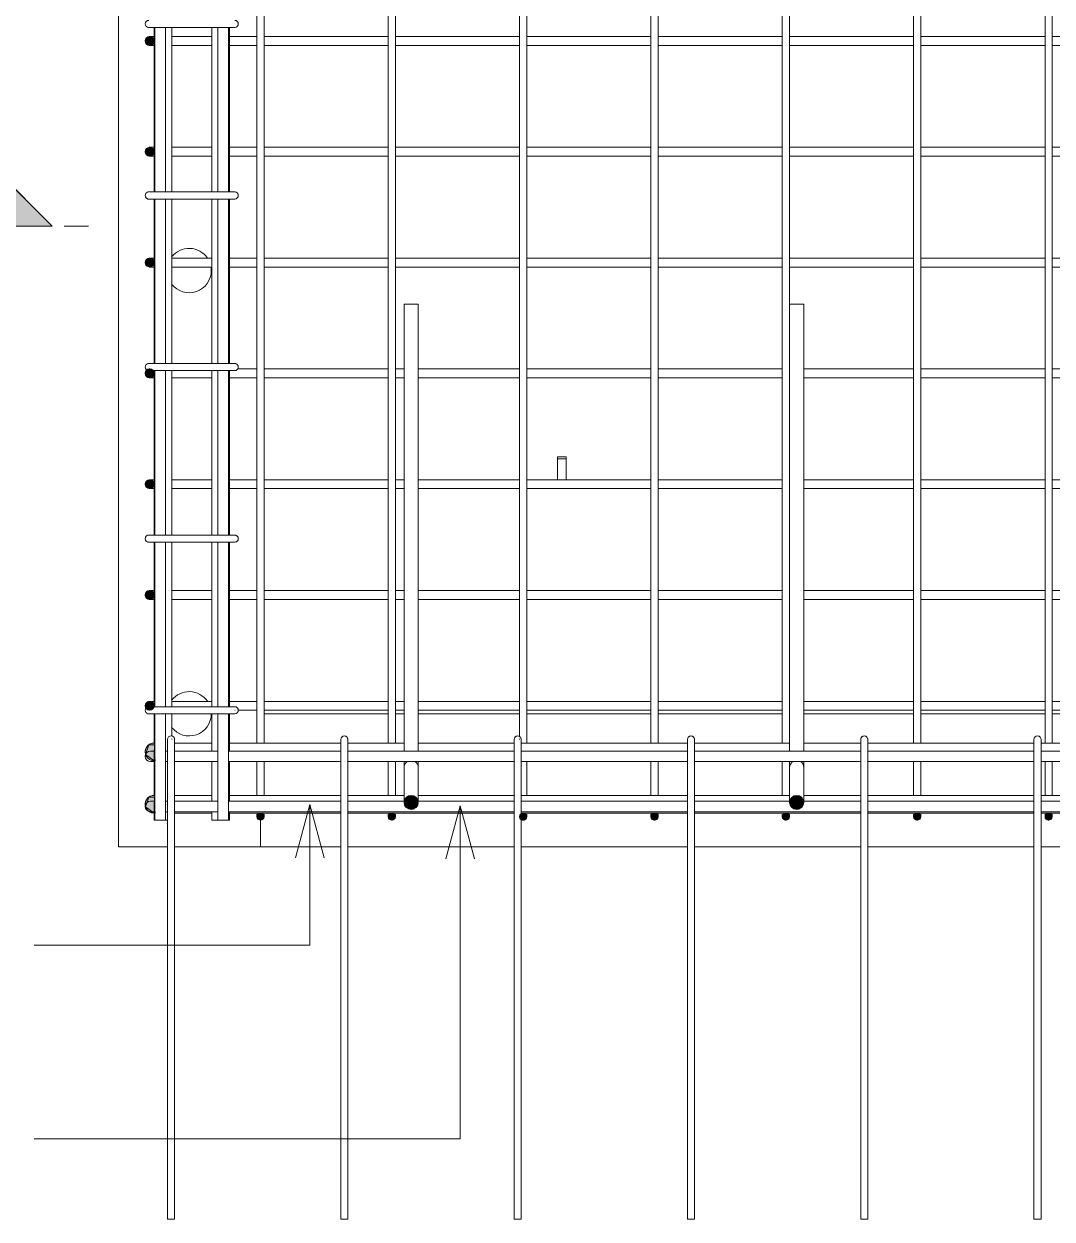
# Model space of a CAD drawing. Header units: millimetres. Extents: x 61914 to 85282, y 2378 to 28606.
# Drawn here: x 63076 to 64236, y 24630 to 25979 of the extents above; entities that cross this region are included whole.
import ezdxf

# ---------------------------------------------------------------- set-up
doc = ezdxf.new("R2010")
doc.units = ezdxf.units.MM
for name, color, linetype, lineweight in [('A-FLOR', 192, 'Continuous', 18), ('A-GENM', 13, 'Continuous', 18), ('G-ANNO-SYMB', 111, 'Continuous', 9), ('S-RBAR', 171, 'Continuous', 18), ('S-RBAR-IDEN', 171, 'Continuous', 9)]:
    doc.layers.add(name, color=color, linetype=linetype, lineweight=lineweight)

# ---------------------------------------------------------------- blocks, each defined once
blk = doc.blocks.new('RR spread anchor face based - RR-SA-2_5-150-V1-Elevation Top1')
at = {"layer": 'A-GENM'}
for p, q in [((66318, 25487.9), (66318, 25490.4)), ((66318, 25490.4), (66328, 25490.4)), ((66318, 25464.4), (66318, 25487.9)), ((66318, 25487.9), (66328, 25487.9)), ((66328, 25490.4), (66328, 25487.9)), ((66328, 25487.9), (66328, 25464.4))]:
    blk.add_line(p, q, dxfattribs=at)
blk = doc.blocks.new('Detail View - M_Section Head - Filled SHOP DWG-600895-Elevation Top1')
at = {"layer": 'G-ANNO-SYMB'}
h = blk.add_hatch(color=256, dxfattribs=at)
edge = h.paths.add_edge_path()
edge.add_line((62881.6, 25976.8), (62881.6, 25910.5))
edge.add_arc((62881.6, 25750.5), 160, 90, 135)
edge.add_line((62768.5, 25863.6), (62881.6, 25976.8))
h = blk.add_hatch(color=256, dxfattribs=at)
edge = h.paths.add_edge_path()
edge.add_line((62881.6, 25976.8), (62994.7, 25863.6))
edge.add_arc((62881.6, 25750.5), 160, 45, 90)
edge.add_line((62881.6, 25910.5), (62881.6, 25976.8))
h = blk.add_hatch(color=256, dxfattribs=at)
edge = h.paths.add_edge_path()
edge.add_line((62655.3, 25750.5), (62768.5, 25863.6))
edge.add_arc((62881.6, 25750.5), 160, 135, 180)
edge.add_line((62721.6, 25750.5), (62655.3, 25750.5))
h = blk.add_hatch(color=256, dxfattribs=at)
edge = h.paths.add_edge_path()
edge.add_line((63107.9, 25750.5), (63041.6, 25750.5))
edge.add_arc((62881.6, 25750.5), 160, 0, 45)
edge.add_line((62994.7, 25863.6), (63107.9, 25750.5))
for p, q in [((62881.6, 25976.8), (62655.3, 25750.5)), ((62881.6, 25976.8), (62768.5, 25863.6)), ((62881.6, 25976.8), (63107.9, 25750.5)), ((62881.6, 25910.5), (62881.6, 25976.8)), ((62881.6, 25976.8), (62881.6, 25910.5)), ((62994.7, 25863.6), (62881.6, 25976.8)), ((62768.5, 25863.6), (62655.3, 25750.5)), ((63107.9, 25750.5), (62994.7, 25863.6)), ((62721.6, 25750.5), (62655.3, 25750.5)), ((62655.3, 25750.5), (62721.6, 25750.5)), ((63041.6, 25750.5), (63107.9, 25750.5)), ((63041.6, 25750.5), (63107.9, 25750.5))]:
    blk.add_line(p, q, dxfattribs=at)
for start, end in [(0, 180), (90, 135), (45, 90), (135, 180), (0, 45), (180, 0)]:
    blk.add_arc((62881.6, 25750.5), 160, start, end, dxfattribs=at)

msp = doc.modelspace()

# ---------------------------------------------------------------- hatches: boundary and pattern name
at = {"layer": 'S-RBAR'}
h = msp.add_hatch(color=256, dxfattribs=at)
edge = h.paths.add_edge_path()
edge.add_arc((63218.04259, 25959.39395), 5, 0, 360)
for points in [[(63218.04259, 25954.39395), (63223.04259, 25959.39395), (63218.04259, 25964.39395), (63213.04259, 25959.39395)], [(63218.04259, 25829.39395), (63223.04259, 25834.39395), (63218.04259, 25839.39395), (63213.04259, 25834.39395)], [(63218.04259, 25704.39395), (63223.04259, 25709.39395), (63218.04259, 25714.39395), (63213.04259, 25709.39395), (63216.79275, 25705.64379)], [(63218.04259, 25579.39395), (63223.04259, 25584.39395), (63218.04259, 25589.39395), (63213.04259, 25584.39395)], [(63218.04259, 25454.39395), (63223.04259, 25459.39395), (63218.04259, 25464.39395), (63213.04259, 25459.39395)], [(63218.04259, 25329.39395), (63223.04259, 25334.39395), (63218.04259, 25339.39395), (63213.04259, 25334.39395)], [(63218.04259, 25204.39395), (63223.04259, 25209.39395), (63218.04259, 25214.39395), (63213.04259, 25209.39395)], [(63223.04259, 25147.39395), (63223.97152, 25148.06886), (63223.97152, 25165.48412), (63217.16473, 25165.48412), (63213.53202, 25154.30378)], [(63223.04259, 25088.39395), (63223.97152, 25089.06886), (63223.97152, 25106.48412), (63217.16473, 25106.48412), (63213.53202, 25095.30378)], [(63515.51472, 25092.78549), (63521.04259, 25100.39395), (63515.51472, 25108.0024), (63506.57045, 25105.09623), (63506.57045, 25095.69167)], [(63950.51472, 25092.78549), (63956.04259, 25100.39395), (63950.51472, 25108.0024), (63941.57045, 25105.09623), (63941.57045, 25095.69167)], [(63343.04259, 25080.39395), (63347.04259, 25084.39395), (63343.04259, 25088.39395), (63339.04259, 25084.39395)], [(63491.2244, 25080.39395), (63495.2244, 25084.39395), (63491.2244, 25088.39395), (63487.2244, 25084.39395)], [(63639.40622, 25080.39395), (63643.40622, 25084.39395), (63639.40622, 25088.39395), (63635.60958, 25084.19059)], [(63787.58804, 25080.39395), (63791.58804, 25084.39395), (63787.58804, 25088.39395), (63783.58804, 25084.39395)], [(63935.76986, 25080.39395), (63939.76986, 25084.39395), (63935.76986, 25088.39395), (63931.76986, 25084.39395)], [(64083.95168, 25080.39395), (64087.95168, 25084.39395), (64083.95168, 25088.39395), (64079.95168, 25084.39395)], [(64232.13349, 25080.39395), (64236.13349, 25084.39395), (64232.13349, 25088.39395), (64228.13349, 25084.39395)]]:
    msp.add_hatch(color=256, dxfattribs=at).paths.add_polyline_path(points)
h = msp.add_hatch(color=256, dxfattribs=at)
edge = h.paths.add_edge_path()
edge.add_arc((63218.04259, 25834.39395), 5, 0, 360)
h = msp.add_hatch(color=256, dxfattribs=at)
edge = h.paths.add_edge_path()
edge.add_arc((63218.04259, 25709.39395), 5, 0, 360)
h = msp.add_hatch(color=256, dxfattribs=at)
edge = h.paths.add_edge_path()
edge.add_arc((63218.04259, 25584.39395), 5, 0, 360)
h = msp.add_hatch(color=256, dxfattribs=at)
edge = h.paths.add_edge_path()
edge.add_arc((63218.04259, 25459.39395), 5, 0, 360)
h = msp.add_hatch(color=256, dxfattribs=at)
edge = h.paths.add_edge_path()
edge.add_arc((63218.04259, 25334.39395), 5, 0, 360)
h = msp.add_hatch(color=256, dxfattribs=at)
edge = h.paths.add_edge_path()
edge.add_arc((63218.04259, 25209.39395), 5, 0, 360)
h = msp.add_hatch(color=256, dxfattribs=at)
edge = h.paths.add_edge_path()
edge.add_arc((63223.04259, 25157.39395), 10, 84.3105822, 270)
edge.add_line((63223.04259, 25147.39395), (63223.04259, 25157.39395))
edge.add_line((63223.04259, 25157.39395), (63224.03395, 25167.34469))
h = msp.add_hatch(color=256, dxfattribs=at)
edge = h.paths.add_edge_path()
edge.add_arc((63223.04259, 25157.39395), 10, 270, 277.03250715)
edge.add_line((63224.26691, 25147.46918), (63223.04259, 25157.39395))
edge.add_line((63223.04259, 25157.39395), (63223.04259, 25147.39395))
h = msp.add_hatch(color=256, dxfattribs=at)
edge = h.paths.add_edge_path()
edge.add_arc((63223.04259, 25098.39395), 10, 84.3105822, 270)
edge.add_line((63223.04259, 25088.39395), (63223.04259, 25098.39395))
edge.add_line((63223.04259, 25098.39395), (63224.03395, 25108.34469))
h = msp.add_hatch(color=256, dxfattribs=at)
edge = h.paths.add_edge_path()
edge.add_arc((63513.04259, 25100.39395), 8, 0, 360)
h = msp.add_hatch(color=256, dxfattribs=at)
edge = h.paths.add_edge_path()
edge.add_arc((63948.04259, 25100.39395), 8, 0, 360)
h = msp.add_hatch(color=256, dxfattribs=at)
edge = h.paths.add_edge_path()
edge.add_arc((63223.04259, 25098.39395), 10, 270, 277.03250715)
edge.add_line((63224.26691, 25088.46918), (63223.04259, 25098.39395))
edge.add_line((63223.04259, 25098.39395), (63223.04259, 25088.39395))
h = msp.add_hatch(color=256, dxfattribs=at)
edge = h.paths.add_edge_path()
edge.add_arc((63343.04259, 25084.39395), 4, 0, 360)
h = msp.add_hatch(color=256, dxfattribs=at)
edge = h.paths.add_edge_path()
edge.add_arc((63491.2244, 25084.39395), 4, 0, 360)
h = msp.add_hatch(color=256, dxfattribs=at)
edge = h.paths.add_edge_path()
edge.add_arc((63639.40622, 25084.39395), 4, 0, 360)
h = msp.add_hatch(color=256, dxfattribs=at)
edge = h.paths.add_edge_path()
edge.add_arc((63787.58804, 25084.39395), 4, 0, 360)
h = msp.add_hatch(color=256, dxfattribs=at)
edge = h.paths.add_edge_path()
edge.add_arc((63935.76986, 25084.39395), 4, 0, 360)
h = msp.add_hatch(color=256, dxfattribs=at)
edge = h.paths.add_edge_path()
edge.add_arc((64083.95168, 25084.39395), 4, 0, 360)
h = msp.add_hatch(color=256, dxfattribs=at)
edge = h.paths.add_edge_path()
edge.add_arc((64232.13349, 25084.39395), 4, 0, 360)

# ---------------------------------------------------------------- linework, layer by layer
at = {"layer": 'A-FLOR'}
for p, q in [((63183.04259, 27100.39395), (63183.04259, 25050.39395)), ((63487.2244, 25200.39395), (63347.04259, 25200.39395)), ((63505.04259, 25200.39395), (63495.2244, 25200.39395)), ((63635.40622, 25200.39395), (63521.04259, 25200.39395)), ((63783.58804, 25200.39395), (63643.40622, 25200.39395)), ((63931.76986, 25200.39395), (63791.58804, 25200.39395)), ((64079.95168, 25200.39395), (63956.04259, 25200.39395)), ((64228.13349, 25200.39395), (64087.95168, 25200.39395)), ((64376.31531, 25200.39395), (64236.13349, 25200.39395)), ((63343.04259, 25083.86734), (63343.04259, 25084.39395)), ((63343.04259, 25050.39395), (63343.04259, 25080.39395)), ((63183.04259, 25050.39395), (63238.23127, 25050.39395)), ((63246.23127, 25050.39395), (63433.72738, 25050.39395)), ((63441.72738, 25050.39395), (63629.22349, 25050.39395)), ((63637.22349, 25050.39395), (63824.71961, 25050.39395)), ((63832.71961, 25050.39395), (64020.21572, 25050.39395)), ((64028.21572, 25050.39395), (64215.71183, 25050.39395)), ((64223.71183, 25050.39395), (64411.20795, 25050.39395))]:
    msp.add_line(p, q, dxfattribs=at)
for centre, start, end in [((63262.60222, 25700.39395), 34.34558432, 142.10539156), ((63262.60222, 25700.39395), 217.89460844, 0), ((63262.60222, 25700.39395), 0, 9.27288786), ((63262.60222, 25200.39395), 34.34558441, 142.10539156), ((63262.60222, 25200.39395), 217.89460844, 0)]:
    msp.add_arc(centre, 25, start, end, dxfattribs=at)
at = {"layer": 'G-ANNO-SYMB'}
msp.add_line((63149.08189, 25750.49795), (63121.60268, 25750.49795), dxfattribs=at)
at = {"layer": 'S-RBAR'}
for p, q in [((63339.04259, 26943.23752), (63339.04259, 25207.55037)), ((63347.04259, 26943.23752), (63347.04259, 25207.55037)), ((63487.2244, 26943.23752), (63487.2244, 25207.55037)), ((63495.2244, 26943.23752), (63495.2244, 25207.55037)), ((63635.40622, 26943.23752), (63635.40622, 25207.55037)), ((63643.40622, 26943.23752), (63643.40622, 25207.55037)), ((63783.58804, 26943.23752), (63783.58804, 25207.55037)), ((63791.58804, 26943.23752), (63791.58804, 25207.55037)), ((63931.76986, 26943.23752), (63931.76986, 25207.55037)), ((63939.76986, 26943.23752), (63939.76986, 25207.55037)), ((64079.95168, 26943.23752), (64079.95168, 25207.55037)), ((64087.95168, 26943.23752), (64087.95168, 25207.55037)), ((64228.13349, 26943.23752), (64228.13349, 25207.55037)), ((64236.13349, 26943.23752), (64236.13349, 25207.55037)), ((63217.04259, 25974.61617), (63215.55373, 25974.61617)), ((63217.04259, 25974.61617), (63237.04259, 25974.61617)), ((63223.04259, 25974.61617), (63223.04259, 25789.06061)), ((63223.97152, 25974.61617), (63223.97152, 25789.06061)), ((63235.97152, 25974.61617), (63235.97152, 25789.06061)), ((63294.04259, 25974.61617), (63237.04259, 25974.61617)), ((63243.04259, 25974.61617), (63243.04259, 25789.06061)), ((63288.04259, 25974.61617), (63288.04259, 25789.06061)), ((63294.04259, 25974.61617), (63314.04259, 25974.61617)), ((63294.04259, 25974.61617), (63314.04259, 25974.61617)), ((63295.11365, 25974.61617), (63295.11365, 25789.06061)), ((63307.11365, 25974.61617), (63307.11365, 25789.06061)), ((63308.04259, 25974.61617), (63308.04259, 25789.06061)), ((63218.04259, 25964.39395), (63213.04259, 25959.39395)), ((63213.04259, 25959.39395), (63218.04259, 25954.39395)), ((63218.04259, 25964.39395), (63222.66731, 25964.39395)), ((63223.04259, 25959.39395), (63218.04259, 25964.39395)), ((63218.04259, 25954.39395), (63223.04259, 25959.39395)), ((63218.04259, 25954.39395), (63222.66731, 25954.39395)), ((63243.04259, 25964.39395), (63288.04259, 25964.39395)), ((63243.04259, 25954.39395), (63288.04259, 25954.39395)), ((63308.04259, 25964.39395), (63339.04259, 25964.39395)), ((63308.04259, 25954.39395), (63339.04259, 25954.39395)), ((63347.04259, 25964.39395), (63487.2244, 25964.39395)), ((63347.04259, 25954.39395), (63487.2244, 25954.39395)), ((63495.2244, 25964.39395), (63635.40622, 25964.39395)), ((63495.2244, 25954.39395), (63635.40622, 25954.39395)), ((63643.40622, 25964.39395), (63783.58804, 25964.39395)), ((63643.40622, 25954.39395), (63783.58804, 25954.39395)), ((63791.58804, 25964.39395), (63931.76986, 25964.39395)), ((63791.58804, 25954.39395), (63931.76986, 25954.39395)), ((63939.76986, 25964.39395), (64079.95168, 25964.39395)), ((63939.76986, 25954.39395), (64079.95168, 25954.39395)), ((64087.95168, 25964.39395), (64228.13349, 25964.39395)), ((64087.95168, 25954.39395), (64228.13349, 25954.39395)), ((64236.13349, 25964.39395), (64376.31531, 25964.39395)), ((64236.13349, 25954.39395), (64376.31531, 25954.39395)), ((63218.04259, 25839.39395), (63213.04259, 25834.39395)), ((63213.04259, 25834.39395), (63218.04259, 25829.39395)), ((63218.04259, 25839.39395), (63222.66731, 25839.39395)), ((63223.04259, 25834.39395), (63218.04259, 25839.39395)), ((63218.04259, 25829.39395), (63223.04259, 25834.39395)), ((63243.04259, 25839.39395), (63288.04259, 25839.39395)), ((63308.04259, 25839.39395), (63339.04259, 25839.39395)), ((63347.04259, 25839.39395), (63487.2244, 25839.39395)), ((63495.2244, 25839.39395), (63635.40622, 25839.39395)), ((63643.40622, 25839.39395), (63783.58804, 25839.39395)), ((63791.58804, 25839.39395), (63931.76986, 25839.39395)), ((63939.76986, 25839.39395), (64079.95168, 25839.39395)), ((64087.95168, 25839.39395), (64228.13349, 25839.39395)), ((64236.13349, 25839.39395), (64376.31531, 25839.39395)), ((63218.04259, 25829.39395), (63222.66731, 25829.39395)), ((63243.04259, 25829.39395), (63288.04259, 25829.39395)), ((63308.04259, 25829.39395), (63339.04259, 25829.39395)), ((63347.04259, 25829.39395), (63487.2244, 25829.39395)), ((63495.2244, 25829.39395), (63635.40622, 25829.39395)), ((63643.40622, 25829.39395), (63783.58804, 25829.39395)), ((63791.58804, 25829.39395), (63931.76986, 25829.39395)), ((63939.76986, 25829.39395), (64079.95168, 25829.39395)), ((64087.95168, 25829.39395), (64228.13349, 25829.39395)), ((64236.13349, 25829.39395), (64376.31531, 25829.39395)), ((63217.04259, 25789.06061), (63215.55373, 25789.06061)), ((63217.04259, 25781.06061), (63215.55373, 25781.06061)), ((63217.04259, 25789.06061), (63237.04259, 25789.06061)), ((63217.04259, 25781.06061), (63237.04259, 25781.06061)), ((63223.04259, 25781.06061), (63223.04259, 25595.50506)), ((63223.97152, 25781.06061), (63223.97152, 25595.50506)), ((63235.97152, 25781.06061), (63235.97152, 25595.50506)), ((63294.04259, 25789.06061), (63237.04259, 25789.06061)), ((63294.04259, 25781.06061), (63237.04259, 25781.06061)), ((63243.04259, 25781.06061), (63243.04259, 25595.50506)), ((63288.04259, 25781.06061), (63288.04259, 25595.50506)), ((63294.04259, 25789.06061), (63308.18472, 25789.06061)), ((63294.04259, 25781.06061), (63314.04259, 25781.06061)), ((63294.04259, 25781.06061), (63314.04259, 25781.06061)), ((63295.11365, 25781.06061), (63295.11365, 25595.50506)), ((63307.11365, 25781.06061), (63307.11365, 25595.50506)), ((63308.04259, 25781.06061), (63308.04259, 25595.50506)), ((63308.18472, 25789.06061), (63314.04259, 25789.06061)), ((63308.18472, 25789.06061), (63314.04259, 25789.06061)), ((63218.04259, 25714.39395), (63213.04259, 25709.39395)), ((63218.04259, 25714.39395), (63222.66731, 25714.39395)), ((63223.04259, 25709.39395), (63218.04259, 25714.39395)), ((63243.04259, 25714.39395), (63288.04259, 25714.39395)), ((63308.04259, 25714.39395), (63339.04259, 25714.39395)), ((63347.04259, 25714.39395), (63487.2244, 25714.39395)), ((63495.2244, 25714.39395), (63635.40622, 25714.39395)), ((63643.40622, 25714.39395), (63783.58804, 25714.39395)), ((63791.58804, 25714.39395), (63931.76986, 25714.39395)), ((63939.76986, 25714.39395), (64079.95168, 25714.39395)), ((64087.95168, 25714.39395), (64228.13349, 25714.39395)), ((64236.13349, 25714.39395), (64376.31531, 25714.39395)), ((63213.04259, 25709.39395), (63216.79275, 25705.64379)), ((63216.79275, 25705.64379), (63218.04259, 25704.39395)), ((63218.04259, 25704.39395), (63223.04259, 25709.39395)), ((63218.04259, 25704.39395), (63222.66731, 25704.39395)), ((63243.04259, 25704.39395), (63288.04259, 25704.39395)), ((63308.04259, 25704.39395), (63339.04259, 25704.39395)), ((63347.04259, 25704.39395), (63487.2244, 25704.39395)), ((63495.2244, 25704.39395), (63635.40622, 25704.39395)), ((63643.40622, 25704.39395), (63783.58804, 25704.39395)), ((63791.58804, 25704.39395), (63931.76986, 25704.39395)), ((63939.76986, 25704.39395), (64079.95168, 25704.39395)), ((64087.95168, 25704.39395), (64228.13349, 25704.39395)), ((64236.13349, 25704.39395), (64376.31531, 25704.39395)), ((63521.04259, 25662.29797), (63505.04259, 25662.29797)), ((63505.04259, 25179.92772), (63505.04259, 25662.29797)), ((63521.04259, 25179.92772), (63521.04259, 25662.29797)), ((63956.04259, 25662.29797), (63940.04259, 25662.29797)), ((63940.04259, 25179.92772), (63940.04259, 25662.29797)), ((63956.04259, 25179.92772), (63956.04259, 25662.29797)), ((63218.04259, 25589.39395), (63213.04259, 25584.39395)), ((63217.04259, 25595.50506), (63215.55373, 25595.50506)), ((63217.04259, 25595.50506), (63237.04259, 25595.50506)), ((63223.04259, 25584.39395), (63218.04259, 25589.39395)), ((63294.04259, 25595.50506), (63237.04259, 25595.50506)), ((63294.04259, 25595.50506), (63308.18472, 25595.50506)), ((63308.18472, 25595.50506), (63314.04259, 25595.50506)), ((63308.18472, 25595.50506), (63314.04259, 25595.50506)), ((63317.08077, 25589.39395), (63339.04259, 25589.39395)), ((63347.04259, 25589.39395), (63487.2244, 25589.39395)), ((63495.2244, 25589.39395), (63505.04259, 25589.39395)), ((63521.04259, 25589.39395), (63635.40622, 25589.39395)), ((63643.40622, 25589.39395), (63783.58804, 25589.39395)), ((63791.58804, 25589.39395), (63931.76986, 25589.39395)), ((63956.04259, 25589.39395), (64079.95168, 25589.39395)), ((64087.95168, 25589.39395), (64228.13349, 25589.39395)), ((64236.13349, 25589.39395), (64376.31531, 25589.39395)), ((63213.04259, 25584.39395), (63218.04259, 25579.39395)), ((63217.04259, 25587.50506), (63215.55373, 25587.50506)), ((63217.04259, 25587.50506), (63237.04259, 25587.50506)), ((63218.04259, 25579.39395), (63223.04259, 25584.39395)), ((63218.04259, 25579.39395), (63222.66731, 25579.39395)), ((63223.04259, 25587.50506), (63223.04259, 25401.9495)), ((63223.97152, 25587.50506), (63223.97152, 25401.9495)), ((63235.97152, 25587.50506), (63235.97152, 25401.9495)), ((63294.04259, 25587.50506), (63237.04259, 25587.50506)), ((63243.04259, 25587.50506), (63243.04259, 25401.9495)), ((63243.04259, 25579.39395), (63288.04259, 25579.39395)), ((63288.04259, 25587.50506), (63288.04259, 25401.9495)), ((63294.04259, 25587.50506), (63314.04259, 25587.50506)), ((63294.04259, 25587.50506), (63314.04259, 25587.50506)), ((63295.11365, 25587.50506), (63295.11365, 25401.9495)), ((63307.11365, 25587.50506), (63307.11365, 25401.9495)), ((63308.04259, 25587.50506), (63308.04259, 25401.9495)), ((63308.04259, 25579.39395), (63339.04259, 25579.39395)), ((63347.04259, 25579.39395), (63487.2244, 25579.39395)), ((63495.2244, 25579.39395), (63505.04259, 25579.39395)), ((63521.04259, 25579.39395), (63635.40622, 25579.39395)), ((63643.40622, 25579.39395), (63783.58804, 25579.39395)), ((63791.58804, 25579.39395), (63931.76986, 25579.39395)), ((63956.04259, 25579.39395), (64079.95168, 25579.39395)), ((64087.95168, 25579.39395), (64228.13349, 25579.39395)), ((64236.13349, 25579.39395), (64376.31531, 25579.39395)), ((63218.04259, 25464.39395), (63213.04259, 25459.39395)), ((63213.04259, 25459.39395), (63218.04259, 25454.39395)), ((63218.04259, 25464.39395), (63222.66731, 25464.39395)), ((63223.04259, 25459.39395), (63218.04259, 25464.39395)), ((63218.04259, 25454.39395), (63223.04259, 25459.39395)), ((63243.04259, 25464.39395), (63288.04259, 25464.39395)), ((63308.04259, 25464.39395), (63339.04259, 25464.39395)), ((63347.04259, 25464.39395), (63487.2244, 25464.39395)), ((63495.2244, 25464.39395), (63505.04259, 25464.39395)), ((63521.04259, 25464.39395), (63635.40622, 25464.39395)), ((63643.40622, 25464.39395), (63783.58804, 25464.39395)), ((63791.58804, 25464.39395), (63931.76986, 25464.39395)), ((63956.04259, 25464.39395), (64079.95168, 25464.39395)), ((64087.95168, 25464.39395), (64228.13349, 25464.39395)), ((64236.13349, 25464.39395), (64376.31531, 25464.39395)), ((63218.04259, 25454.39395), (63222.66731, 25454.39395)), ((63243.04259, 25454.39395), (63288.04259, 25454.39395)), ((63308.04259, 25454.39395), (63339.04259, 25454.39395)), ((63347.04259, 25454.39395), (63487.2244, 25454.39395)), ((63495.2244, 25454.39395), (63505.04259, 25454.39395)), ((63521.04259, 25454.39395), (63635.40622, 25454.39395)), ((63643.40622, 25454.39395), (63783.58804, 25454.39395)), ((63791.58804, 25454.39395), (63931.76986, 25454.39395)), ((63956.04259, 25454.39395), (64079.95168, 25454.39395)), ((64087.95168, 25454.39395), (64228.13349, 25454.39395)), ((64236.13349, 25454.39395), (64376.31531, 25454.39395)), ((63217.04259, 25401.9495), (63215.55373, 25401.9495)), ((63217.04259, 25401.9495), (63237.04259, 25401.9495)), ((63294.04259, 25401.9495), (63237.04259, 25401.9495)), ((63294.04259, 25401.9495), (63308.18472, 25401.9495)), ((63308.18472, 25401.9495), (63314.04259, 25401.9495)), ((63308.18472, 25401.9495), (63314.04259, 25401.9495)), ((63217.04259, 25393.9495), (63215.55373, 25393.9495)), ((63217.04259, 25393.9495), (63237.04259, 25393.9495)), ((63223.04259, 25393.9495), (63223.04259, 25292.15019)), ((63223.97152, 25393.9495), (63223.97152, 25208.39395)), ((63235.97152, 25393.9495), (63235.97152, 25208.39395)), ((63294.04259, 25393.9495), (63237.04259, 25393.9495)), ((63243.04259, 25393.9495), (63243.04259, 25292.15019)), ((63288.04259, 25393.9495), (63288.04259, 25292.15019)), ((63294.04259, 25393.9495), (63314.04259, 25393.9495)), ((63294.04259, 25393.9495), (63314.04259, 25393.9495)), ((63295.11365, 25393.9495), (63295.11365, 25208.39395)), ((63307.11365, 25393.9495), (63307.11365, 25208.39395)), ((63308.04259, 25393.9495), (63308.04259, 25292.15019)), ((63218.04259, 25339.39395), (63213.04259, 25334.39395)), ((63213.04259, 25334.39395), (63218.04259, 25329.39395)), ((63218.04259, 25339.39395), (63222.66731, 25339.39395)), ((63223.04259, 25334.39395), (63218.04259, 25339.39395)), ((63218.04259, 25329.39395), (63223.04259, 25334.39395)), ((63243.04259, 25339.39395), (63288.04259, 25339.39395)), ((63308.04259, 25339.39395), (63339.04259, 25339.39395)), ((63347.04259, 25339.39395), (63487.2244, 25339.39395)), ((63495.2244, 25339.39395), (63505.04259, 25339.39395)), ((63521.04259, 25339.39395), (63635.40622, 25339.39395)), ((63643.40622, 25339.39395), (63783.58804, 25339.39395)), ((63791.58804, 25339.39395), (63931.76986, 25339.39395)), ((63956.04259, 25339.39395), (64079.95168, 25339.39395)), ((64087.95168, 25339.39395), (64228.13349, 25339.39395)), ((64236.13349, 25339.39395), (64376.31531, 25339.39395)), ((63218.04259, 25329.39395), (63222.66731, 25329.39395)), ((63243.04259, 25329.39395), (63288.04259, 25329.39395)), ((63308.04259, 25329.39395), (63339.04259, 25329.39395)), ((63347.04259, 25329.39395), (63487.2244, 25329.39395)), ((63495.2244, 25329.39395), (63505.04259, 25329.39395)), ((63521.04259, 25329.39395), (63635.40622, 25329.39395)), ((63643.40622, 25329.39395), (63783.58804, 25329.39395)), ((63791.58804, 25329.39395), (63931.76986, 25329.39395)), ((63956.04259, 25329.39395), (64079.95168, 25329.39395)), ((64087.95168, 25329.39395), (64228.13349, 25329.39395)), ((64236.13349, 25329.39395), (64376.31531, 25329.39395)), ((63223.04259, 25292.15019), (63223.04259, 25284.04144)), ((63223.04259, 25284.04144), (63223.04259, 25208.39395)), ((63243.04259, 25292.15019), (63243.04259, 25284.04144)), ((63243.04259, 25284.04144), (63243.04259, 25208.39395)), ((63288.04259, 25292.15019), (63288.04259, 25284.04144)), ((63288.04259, 25284.04144), (63288.04259, 25208.39395)), ((63308.04259, 25292.15019), (63308.04259, 25284.04144)), ((63308.04259, 25284.04144), (63308.04259, 25208.39395)), ((63218.04259, 25214.39395), (63213.04259, 25209.39395)), ((63218.04259, 25214.39395), (63222.66731, 25214.39395)), ((63223.04259, 25209.39395), (63218.04259, 25214.39395)), ((63243.04259, 25214.39395), (63288.04259, 25214.39395)), ((63308.04259, 25214.39395), (63339.04259, 25214.39395)), ((63347.04259, 25214.39395), (63487.2244, 25214.39395)), ((63495.2244, 25214.39395), (63505.04259, 25214.39395)), ((63521.04259, 25214.39395), (63635.40622, 25214.39395)), ((63643.40622, 25214.39395), (63783.58804, 25214.39395)), ((63791.58804, 25214.39395), (63931.76986, 25214.39395)), ((63956.04259, 25214.39395), (64079.95168, 25214.39395)), ((64087.95168, 25214.39395), (64228.13349, 25214.39395)), ((64236.13349, 25214.39395), (64376.31531, 25214.39395)), ((63213.04259, 25209.39395), (63218.04259, 25204.39395)), ((63217.04259, 25208.39395), (63215.55373, 25208.39395)), ((63217.04259, 25200.39395), (63215.55373, 25200.39395)), ((63217.04259, 25208.39395), (63237.04259, 25208.39395)), ((63217.04259, 25200.39395), (63237.04259, 25200.39395)), ((63218.04259, 25204.39395), (63223.04259, 25209.39395)), ((63223.04259, 25200.39395), (63223.04259, 25184.91088)), ((63223.97152, 25200.39395), (63223.97152, 25080.39395)), ((63235.97152, 25200.39395), (63235.97152, 25080.39395)), ((63294.04259, 25208.39395), (63237.04259, 25208.39395)), ((63294.04259, 25200.39395), (63237.04259, 25200.39395)), ((63243.04259, 25200.39395), (63243.04259, 25184.91088)), ((63288.04259, 25200.39395), (63288.04259, 25184.91088)), ((63294.04259, 25208.39395), (63308.18472, 25208.39395)), ((63294.04259, 25200.39395), (63314.04259, 25200.39395)), ((63294.04259, 25200.39395), (63314.04259, 25200.39395)), ((63295.11365, 25200.39395), (63295.11365, 25080.39395)), ((63307.11365, 25200.39395), (63307.11365, 25080.39395)), ((63308.04259, 25200.39395), (63308.04259, 25184.91088)), ((63308.18472, 25208.39395), (63314.04259, 25208.39395)), ((63308.18472, 25208.39395), (63314.04259, 25208.39395)), ((63314.04259, 25204.39395), (63314.5692, 25204.39395)), ((63318.04259, 25204.39395), (63339.04259, 25204.39395)), ((63339.04259, 25199.09801), (63339.04259, 25207.55037)), ((63339.04259, 25199.09801), (63339.04259, 25185.68988)), ((63347.04259, 25199.09801), (63347.04259, 25207.55037)), ((63347.04259, 25204.39395), (63487.2244, 25204.39395)), ((63347.04259, 25199.09801), (63347.04259, 25185.68988)), ((63487.2244, 25199.09801), (63487.2244, 25207.55037)), ((63487.2244, 25199.09801), (63487.2244, 25185.68988)), ((63495.2244, 25199.09801), (63495.2244, 25207.55037)), ((63495.2244, 25204.39395), (63505.04259, 25204.39395)), ((63495.2244, 25199.09801), (63495.2244, 25185.68988)), ((63521.04259, 25204.39395), (63635.40622, 25204.39395)), ((63635.40622, 25199.09801), (63635.40622, 25207.55037)), ((63635.40622, 25199.09801), (63635.40622, 25185.68988)), ((63643.40622, 25199.09801), (63643.40622, 25207.55037)), ((63643.40622, 25204.39395), (63783.58804, 25204.39395)), ((63643.40622, 25199.09801), (63643.40622, 25185.68988)), ((63783.58804, 25199.09801), (63783.58804, 25207.55037)), ((63783.58804, 25199.09801), (63783.58804, 25185.68988)), ((63791.58804, 25199.09801), (63791.58804, 25207.55037)), ((63791.58804, 25204.39395), (63931.76986, 25204.39395)), ((63791.58804, 25199.09801), (63791.58804, 25185.68988)), ((63931.76986, 25199.09801), (63931.76986, 25207.55037)), ((63931.76986, 25199.09801), (63931.76986, 25185.68988)), ((63939.76986, 25199.09801), (63939.76986, 25207.55037)), ((63939.76986, 25199.09801), (63939.76986, 25185.68988)), ((63956.04259, 25204.39395), (64079.95168, 25204.39395)), ((64079.95168, 25199.09801), (64079.95168, 25207.55037)), ((64079.95168, 25199.09801), (64079.95168, 25185.68988)), ((64087.95168, 25199.09801), (64087.95168, 25207.55037)), ((64087.95168, 25204.39395), (64228.13349, 25204.39395)), ((64087.95168, 25199.09801), (64087.95168, 25185.68988)), ((64228.13349, 25199.09801), (64228.13349, 25207.55037)), ((64228.13349, 25199.09801), (64228.13349, 25185.68988)), ((64236.13349, 25199.09801), (64236.13349, 25207.55037)), ((64236.13349, 25204.39395), (64376.31531, 25204.39395)), ((64236.13349, 25199.09801), (64236.13349, 25185.68988)), ((63223.04259, 25176.80213), (63223.04259, 25184.91088)), ((63243.04259, 25176.80213), (63243.04259, 25184.91088)), ((63288.04259, 25176.80213), (63288.04259, 25184.91088)), ((63308.04259, 25176.80213), (63308.04259, 25184.91088)), ((63339.04259, 25185.68988), (63339.04259, 25177.23752)), ((63347.04259, 25185.68988), (63347.04259, 25177.23752)), ((63487.2244, 25185.68988), (63487.2244, 25177.23752)), ((63495.2244, 25185.68988), (63495.2244, 25177.23752)), ((63635.40622, 25185.68988), (63635.40622, 25177.23752)), ((63643.40622, 25185.68988), (63643.40622, 25177.23752)), ((63783.58804, 25185.68988), (63783.58804, 25177.23752)), ((63791.58804, 25185.68988), (63791.58804, 25177.23752)), ((63931.76986, 25185.68988), (63931.76986, 25177.23752)), ((63939.76986, 25185.68988), (63939.76986, 25177.23752)), ((64079.95168, 25185.68988), (64079.95168, 25177.23752)), ((64087.95168, 25185.68988), (64087.95168, 25177.23752)), ((64228.13349, 25185.68988), (64228.13349, 25177.23752)), ((64236.13349, 25185.68988), (64236.13349, 25177.23752)), ((63223.04259, 25176.80213), (63223.04259, 25167.39395)), ((63238.23127, 25171.39395), (63238.23127, 25151.39395)), ((63238.23127, 25171.39395), (63238.23127, 25151.39395)), ((63243.04259, 25176.80213), (63243.04259, 25175.28714)), ((63243.04259, 25172.02737), (63243.04259, 25171.39395)), ((63246.23127, 25171.39395), (63246.23127, 25165.53608)), ((63246.23127, 25171.39395), (63246.23127, 25165.53608)), ((63288.04259, 25176.80213), (63288.04259, 25158.39395)), ((63308.04259, 25176.80213), (63308.04259, 25158.39395)), ((63339.04259, 25177.23752), (63339.04259, 25167.39395)), ((63347.04259, 25177.23752), (63347.04259, 25167.39395)), ((63433.72738, 25171.39395), (63433.72738, 25151.39395)), ((63433.72738, 25171.39395), (63433.72738, 25151.39395)), ((63441.72738, 25171.39395), (63441.72738, 25165.53608)), ((63441.72738, 25171.39395), (63441.72738, 25165.53608)), ((63487.2244, 25177.23752), (63487.2244, 25167.39395)), ((63495.2244, 25177.23752), (63495.2244, 25167.39395)), ((63505.04259, 25158.05864), (63505.04259, 25179.92772)), ((63521.04259, 25158.05864), (63521.04259, 25179.92772)), ((63629.22349, 25171.39395), (63629.22349, 25151.39395)), ((63629.22349, 25171.39395), (63629.22349, 25151.39395)), ((63635.40622, 25177.23752), (63635.40622, 25174.37718)), ((63635.40622, 25172.20792), (63635.40622, 25171.39395)), ((63637.22349, 25171.39395), (63637.22349, 25165.53608)), ((63637.22349, 25171.39395), (63637.22349, 25165.53608)), ((63643.40622, 25177.23752), (63643.40622, 25167.39395)), ((63783.58804, 25177.23752), (63783.58804, 25167.39395)), ((63791.58804, 25177.23752), (63791.58804, 25167.39395)), ((63824.71961, 25171.39395), (63824.71961, 25151.39395)), ((63824.71961, 25171.39395), (63824.71961, 25151.39395)), ((63832.71961, 25171.39395), (63832.71961, 25165.53608)), ((63832.71961, 25171.39395), (63832.71961, 25165.53608)), ((63931.76986, 25177.23752), (63931.76986, 25167.39395)), ((63939.76986, 25177.23752), (63939.76986, 25167.39395)), ((63940.04259, 25158.05864), (63940.04259, 25179.92772)), ((63956.04259, 25158.05864), (63956.04259, 25179.92772)), ((64020.21572, 25171.39395), (64020.21572, 25151.39395)), ((64020.21572, 25171.39395), (64020.21572, 25151.39395)), ((64028.21572, 25171.39395), (64028.21572, 25165.53608)), ((64028.21572, 25171.39395), (64028.21572, 25165.53608)), ((64079.95168, 25177.23752), (64079.95168, 25167.39395)), ((64087.95168, 25177.23752), (64087.95168, 25167.39395)), ((64215.71183, 25171.39395), (64215.71183, 25151.39395)), ((64215.71183, 25171.39395), (64215.71183, 25151.39395)), ((64223.71183, 25171.39395), (64223.71183, 25165.53608)), ((64223.71183, 25171.39395), (64223.71183, 25165.53608)), ((64228.13349, 25177.23752), (64228.13349, 25167.39395)), ((64236.13349, 25177.23752), (64236.13349, 25167.39395)), ((63217.16473, 25165.48412), (63213.53202, 25154.30378)), ((63223.97152, 25165.48412), (63217.16473, 25165.48412)), ((63219.04259, 25158.39395), (63223.73672, 25158.39395)), ((63223.04259, 25167.39395), (63223.19939, 25167.39395)), ((63223.04259, 25157.39395), (63224.03395, 25167.34469)), ((63223.97152, 25148.06886), (63223.97152, 25165.48412)), ((63235.8246, 25158.39395), (63237.98783, 25158.39395)), ((63246.05778, 25167.39395), (63265.04259, 25167.39395)), ((63246.1033, 25158.39395), (63249.04259, 25158.39395)), ((63246.23127, 25165.53608), (63246.23127, 25151.39395)), ((63295.11365, 25158.39395), (63249.04259, 25158.39395)), ((63265.04259, 25167.39395), (63288.04259, 25167.39395)), ((63433.72738, 25158.39395), (63307.11365, 25158.39395)), ((63308.04259, 25167.39395), (63433.72738, 25167.39395)), ((63441.72738, 25167.39395), (63505.04259, 25167.39395)), ((63441.72738, 25165.53608), (63441.72738, 25151.39395)), ((63629.22349, 25158.39395), (63441.72738, 25158.39395)), ((63521.04259, 25167.39395), (63629.22349, 25167.39395)), ((63637.22349, 25167.39395), (63824.71961, 25167.39395)), ((63637.22349, 25165.53608), (63637.22349, 25151.39395)), ((63824.71961, 25158.39395), (63637.22349, 25158.39395)), ((63832.71961, 25167.39395), (63940.04259, 25167.39395)), ((63832.71961, 25165.53608), (63832.71961, 25151.39395)), ((64020.21572, 25158.39395), (63832.71961, 25158.39395)), ((63956.04259, 25167.39395), (64020.21572, 25167.39395)), ((64028.21572, 25167.39395), (64215.71183, 25167.39395)), ((64028.21572, 25165.53608), (64028.21572, 25151.39395)), ((64215.71183, 25158.39395), (64028.21572, 25158.39395)), ((64223.71183, 25167.39395), (64411.20795, 25167.39395)), ((64223.71183, 25165.53608), (64223.71183, 25151.39395)), ((64411.20795, 25158.39395), (64223.71183, 25158.39395)), ((63213.53202, 25154.30378), (63223.04259, 25147.39395)), ((63219.04259, 25146.39395), (63223.73672, 25146.39395)), ((63224.26691, 25147.46918), (63223.04259, 25157.39395)), ((63223.04259, 25157.39395), (63223.04259, 25147.39395)), ((63223.04259, 25147.39395), (63223.04259, 25157.39395)), ((63223.04259, 25147.39395), (63223.97152, 25148.06886)), ((63223.04259, 25146.39395), (63223.04259, 25108.39395)), ((63235.8246, 25146.39395), (63237.98783, 25146.39395)), ((63238.23127, 24630.39395), (63238.23127, 25151.39395)), ((63238.23127, 25104.39395), (63238.23127, 25151.39395)), ((63246.1033, 25146.39395), (63249.04259, 25146.39395)), ((63246.23127, 24630.39395), (63246.23127, 25151.39395)), ((63246.23127, 25104.39395), (63246.23127, 25151.39395)), ((63295.11365, 25146.39395), (63249.04259, 25146.39395)), ((63288.04259, 25146.39395), (63288.04259, 25101.89654)), ((63433.72738, 25146.39395), (63307.11365, 25146.39395)), ((63308.04259, 25146.39395), (63308.04259, 25101.89654)), ((63339.04259, 25146.39395), (63339.04259, 25108.39395)), ((63347.04259, 25146.39395), (63347.04259, 25108.39395)), ((63433.72738, 24630.39395), (63433.72738, 25151.39395)), ((63433.72738, 25104.39395), (63433.72738, 25151.39395)), ((63441.72738, 24630.39395), (63441.72738, 25151.39395)), ((63441.72738, 25104.39395), (63441.72738, 25151.39395)), ((63629.22349, 25146.39395), (63441.72738, 25146.39395)), ((63487.2244, 25146.39395), (63487.2244, 25108.39395)), ((63495.2244, 25146.39395), (63495.2244, 25108.39395)), ((63505.04259, 25139.92772), (63505.04259, 25146.10561)), ((63521.04259, 25139.92772), (63521.04259, 25146.10561)), ((63629.22349, 24630.39395), (63629.22349, 25151.39395)), ((63629.22349, 25104.39395), (63629.22349, 25151.39395)), ((63637.22349, 24630.39395), (63637.22349, 25151.39395)), ((63637.22349, 25104.39395), (63637.22349, 25151.39395)), ((63824.71961, 25146.39395), (63637.22349, 25146.39395)), ((63643.40622, 25146.39395), (63643.40622, 25108.39395)), ((63783.58804, 25146.39395), (63783.58804, 25108.39395)), ((63791.58804, 25146.39395), (63791.58804, 25108.39395)), ((63824.71961, 24630.39395), (63824.71961, 25151.39395)), ((63824.71961, 25104.39395), (63824.71961, 25151.39395)), ((63832.71961, 24630.39395), (63832.71961, 25151.39395)), ((63832.71961, 25104.39395), (63832.71961, 25151.39395)), ((64020.21572, 25146.39395), (63832.71961, 25146.39395)), ((63931.76986, 25146.39395), (63931.76986, 25108.39395)), ((63939.76986, 25146.39395), (63939.76986, 25108.39395)), ((63940.04259, 25139.92772), (63940.04259, 25146.10561)), ((63956.04259, 25139.92772), (63956.04259, 25146.10561)), ((64020.21572, 24630.39395), (64020.21572, 25151.39395)), ((64020.21572, 25104.39395), (64020.21572, 25151.39395)), ((64028.21572, 24630.39395), (64028.21572, 25151.39395)), ((64028.21572, 25104.39395), (64028.21572, 25151.39395)), ((64215.71183, 25146.39395), (64028.21572, 25146.39395)), ((64079.95168, 25146.39395), (64079.95168, 25108.39395)), ((64087.95168, 25146.39395), (64087.95168, 25108.39395)), ((64215.71183, 24630.39395), (64215.71183, 25151.39395)), ((64215.71183, 25104.39395), (64215.71183, 25151.39395)), ((64223.71183, 24630.39395), (64223.71183, 25151.39395)), ((64223.71183, 25104.39395), (64223.71183, 25151.39395)), ((64411.20795, 25146.39395), (64223.71183, 25146.39395)), ((64228.13349, 25146.39395), (64228.13349, 25108.39395)), ((64236.13349, 25146.39395), (64236.13349, 25108.39395)), ((63505.04259, 25139.92772), (63505.04259, 25134.40509)), ((63505.04259, 25105.91658), (63505.04259, 25134.40509)), ((63521.04259, 25139.92772), (63521.04259, 25134.40509)), ((63521.04259, 25105.91658), (63521.04259, 25134.40509)), ((63940.04259, 25139.92772), (63940.04259, 25134.40509)), ((63940.04259, 25105.91658), (63940.04259, 25134.40509)), ((63956.04259, 25139.92772), (63956.04259, 25134.40509)), ((63956.04259, 25105.91658), (63956.04259, 25134.40509)), ((63217.16473, 25106.48412), (63213.53202, 25095.30378)), ((63223.97152, 25106.48412), (63217.16473, 25106.48412)), ((63223.04259, 25108.39395), (63223.19939, 25108.39395)), ((63223.04259, 25098.39395), (63224.03395, 25108.34469)), ((63223.97152, 25089.06886), (63223.97152, 25106.48412)), ((63246.05778, 25108.39395), (63265.04259, 25108.39395)), ((63265.04259, 25108.39395), (63288.04259, 25108.39395)), ((63308.04259, 25108.39395), (63433.72738, 25108.39395)), ((63441.72738, 25108.39395), (63505.04259, 25108.39395)), ((63505.04259, 25100.39395), (63505.04259, 25105.91658)), ((63515.51472, 25108.0024), (63506.57045, 25105.09623)), ((63506.57045, 25105.09623), (63506.57045, 25095.69167)), ((63521.04259, 25100.39395), (63515.51472, 25108.0024)), ((63521.04259, 25108.39395), (63629.22349, 25108.39395)), ((63521.04259, 25100.39395), (63521.04259, 25105.91658)), ((63637.22349, 25108.39395), (63824.71961, 25108.39395)), ((63832.71961, 25108.39395), (63940.04259, 25108.39395)), ((63940.04259, 25100.39395), (63940.04259, 25105.91658)), ((63950.51472, 25108.0024), (63941.57045, 25105.09623)), ((63941.57045, 25105.09623), (63941.57045, 25095.69167)), ((63956.04259, 25100.39395), (63950.51472, 25108.0024)), ((63956.04259, 25108.39395), (64020.21572, 25108.39395)), ((63956.04259, 25100.39395), (63956.04259, 25105.91658)), ((64028.21572, 25108.39395), (64215.71183, 25108.39395)), ((64223.71183, 25108.39395), (64411.20795, 25108.39395)), ((63213.53202, 25095.30378), (63223.04259, 25088.39395)), ((63219.04259, 25101.89654), (63223.73672, 25101.89654)), ((63224.26691, 25088.46918), (63223.04259, 25098.39395)), ((63223.04259, 25098.39395), (63223.04259, 25088.39395)), ((63223.04259, 25088.39395), (63223.04259, 25098.39395)), ((63235.8246, 25101.89654), (63237.98783, 25101.89654)), ((63246.1033, 25101.89654), (63249.04259, 25101.89654)), ((63295.11365, 25101.89654), (63249.04259, 25101.89654)), ((63433.72738, 25101.89654), (63307.11365, 25101.89654)), ((63505.04259, 25101.89654), (63441.72738, 25101.89654)), ((63506.57045, 25095.69167), (63515.51472, 25092.78549)), ((63515.51472, 25092.78549), (63521.04259, 25100.39395)), ((63629.22349, 25101.89654), (63521.04259, 25101.89654)), ((63824.71961, 25101.89654), (63637.22349, 25101.89654)), ((63940.04259, 25101.89654), (63832.71961, 25101.89654)), ((63941.57045, 25095.69167), (63950.51472, 25092.78549)), ((63950.51472, 25092.78549), (63956.04259, 25100.39395)), ((64020.21572, 25101.89654), (63956.04259, 25101.89654)), ((64215.71183, 25101.89654), (64028.21572, 25101.89654)), ((64411.20795, 25101.89654), (64223.71183, 25101.89654)), ((63219.04259, 25089.89654), (63223.73672, 25089.89654)), ((63223.04259, 25088.39395), (63223.97152, 25089.06886)), ((63223.04259, 25088.39395), (63223.19939, 25088.39395)), ((63223.04259, 25088.39395), (63223.04259, 25080.39395)), ((63223.04259, 25080.39395), (63223.97152, 25080.39395)), ((63223.97152, 25080.39395), (63235.97152, 25080.39395)), ((63235.8246, 25089.89654), (63237.98783, 25089.89654)), ((63235.97152, 25080.39395), (63238.23127, 25080.39395)), ((63246.05778, 25088.39395), (63265.04259, 25088.39395)), ((63246.1033, 25089.89654), (63249.04259, 25089.89654)), ((63295.11365, 25089.89654), (63249.04259, 25089.89654)), ((63265.04259, 25088.39395), (63288.04259, 25088.39395)), ((63288.04259, 25089.89654), (63288.04259, 25080.39395)), ((63288.04259, 25080.39395), (63295.11365, 25080.39395)), ((63295.11365, 25080.39395), (63307.11365, 25080.39395)), ((63433.72738, 25089.89654), (63307.11365, 25089.89654)), ((63307.11365, 25080.39395), (63308.04259, 25080.39395)), ((63308.04259, 25089.89654), (63308.04259, 25080.39395)), ((63308.04259, 25088.39395), (63433.72738, 25088.39395)), ((63343.04259, 25088.39395), (63339.04259, 25084.39395)), ((63339.04259, 25087.20188), (63339.04259, 25084.39395)), ((63339.04259, 25084.39395), (63343.04259, 25080.39395)), ((63347.04259, 25084.39395), (63343.04259, 25088.39395)), ((63343.04259, 25080.39395), (63347.04259, 25084.39395)), ((63347.04259, 25087.20188), (63347.04259, 25084.39395)), ((63629.22349, 25089.89654), (63441.72738, 25089.89654)), ((63441.72738, 25088.39395), (63629.22349, 25088.39395)), ((63491.2244, 25088.39395), (63487.2244, 25084.39395)), ((63487.2244, 25087.20188), (63487.2244, 25084.39395)), ((63487.2244, 25084.39395), (63491.2244, 25080.39395)), ((63495.2244, 25084.39395), (63491.2244, 25088.39395)), ((63491.2244, 25080.39395), (63495.2244, 25084.39395)), ((63495.2244, 25087.20188), (63495.2244, 25084.39395)), ((63639.40622, 25088.39395), (63635.60958, 25084.19059)), ((63635.60958, 25084.19059), (63639.40622, 25080.39395)), ((63824.71961, 25089.89654), (63637.22349, 25089.89654)), ((63637.22349, 25088.39395), (63824.71961, 25088.39395)), ((63643.40622, 25084.39395), (63639.40622, 25088.39395)), ((63639.40622, 25080.39395), (63643.40622, 25084.39395)), ((63643.40622, 25087.20188), (63643.40622, 25084.39395)), ((63787.58804, 25088.39395), (63783.58804, 25084.39395)), ((63783.58804, 25087.20188), (63783.58804, 25084.39395)), ((63783.58804, 25084.39395), (63787.58804, 25080.39395)), ((63791.58804, 25084.39395), (63787.58804, 25088.39395)), ((63787.58804, 25080.39395), (63791.58804, 25084.39395)), ((63791.58804, 25087.20188), (63791.58804, 25084.39395)), ((64020.21572, 25089.89654), (63832.71961, 25089.89654)), ((63832.71961, 25088.39395), (64020.21572, 25088.39395)), ((63935.76986, 25088.39395), (63931.76986, 25084.39395)), ((63931.76986, 25087.20188), (63931.76986, 25084.39395)), ((63931.76986, 25084.39395), (63935.76986, 25080.39395)), ((63939.76986, 25084.39395), (63935.76986, 25088.39395)), ((63935.76986, 25080.39395), (63939.76986, 25084.39395)), ((63939.76986, 25087.20188), (63939.76986, 25084.39395)), ((64215.71183, 25089.89654), (64028.21572, 25089.89654)), ((64028.21572, 25088.39395), (64215.71183, 25088.39395)), ((64083.95168, 25088.39395), (64079.95168, 25084.39395)), ((64079.95168, 25087.20188), (64079.95168, 25084.39395)), ((64079.95168, 25084.39395), (64083.95168, 25080.39395)), ((64087.95168, 25084.39395), (64083.95168, 25088.39395)), ((64083.95168, 25080.39395), (64087.95168, 25084.39395)), ((64087.95168, 25087.20188), (64087.95168, 25084.39395)), ((64411.20795, 25089.89654), (64223.71183, 25089.89654)), ((64223.71183, 25088.39395), (64411.20795, 25088.39395)), ((64232.13349, 25088.39395), (64228.13349, 25084.39395)), ((64228.13349, 25087.20188), (64228.13349, 25084.39395)), ((64228.13349, 25084.39395), (64232.13349, 25080.39395)), ((64236.13349, 25084.39395), (64232.13349, 25088.39395)), ((64232.13349, 25080.39395), (64236.13349, 25084.39395)), ((64236.13349, 25087.20188), (64236.13349, 25084.39395)), ((63246.23127, 24630.39395), (63238.23127, 24630.39395)), ((63441.72738, 24630.39395), (63433.72738, 24630.39395)), ((63637.22349, 24630.39395), (63629.22349, 24630.39395)), ((63832.71961, 24630.39395), (63824.71961, 24630.39395)), ((64028.21572, 24630.39395), (64020.21572, 24630.39395)), ((64223.71183, 24630.39395), (64215.71183, 24630.39395))]:
    msp.add_line(p, q, dxfattribs=at)
for centre, radius in [((63218.04259, 25959.39395), 5), ((63218.04259, 25834.39395), 5), ((63218.04259, 25709.39395), 5), ((63218.04259, 25584.39395), 5), ((63218.04259, 25459.39395), 5), ((63218.04259, 25334.39395), 5), ((63218.04259, 25209.39395), 5), ((63513.04259, 25100.39395), 8), ((63948.04259, 25100.39395), 8), ((63343.04259, 25084.39395), 4), ((63491.2244, 25084.39395), 4), ((63639.40622, 25084.39395), 4), ((63787.58804, 25084.39395), 4), ((63935.76986, 25084.39395), 4), ((64083.95168, 25084.39395), 4), ((64232.13349, 25084.39395), 4)]:
    msp.add_circle(centre, radius, dxfattribs=at)
for centre, radius, start, end in [((63217.04259, 25978.61617), 4, 90, 270), ((63314.04259, 25978.61617), 4, 270, 90), ((63314.04259, 25978.61617), 4, 270, 90), ((63217.04259, 25978.61617), 4, 195, 240), ((63314.04259, 25978.61617), 4, 300, 345), ((63218.04259, 25959.39395), 5, 90, 270), ((63218.04259, 25834.39395), 5, 90, 270), ((63217.04259, 25785.06061), 4, 90, 270), ((63217.04259, 25785.06061), 4, 120, 165), ((63217.04259, 25785.06061), 4, 195, 240), ((63314.04259, 25785.06061), 4, 270, 90), ((63314.04259, 25785.06061), 4, 75, 90), ((63314.04259, 25785.06061), 4, 270, 90), ((63314.04259, 25785.06061), 4, 15, 60), ((63314.04259, 25785.06061), 4, 300, 345), ((63218.04259, 25709.39395), 5, 90, 270), ((63217.04259, 25591.50506), 4, 90, 270), ((63217.04259, 25591.50506), 4, 120, 165), ((63217.04259, 25591.50506), 4, 195, 239.72449597), ((63314.04259, 25591.50506), 4, 270, 90), ((63314.04259, 25591.50506), 4, 75, 90), ((63314.04259, 25591.50506), 4, 270, 90), ((63314.04259, 25591.50506), 4, 15, 60), ((63314.04259, 25591.50506), 4, 300, 345), ((63218.04259, 25584.39395), 5, 135, 270), ((63218.04259, 25459.39395), 5, 90, 270), ((63217.04259, 25397.9495), 4, 90, 270), ((63217.04259, 25397.9495), 4, 120, 165), ((63314.04259, 25397.9495), 4, 270, 90), ((63314.04259, 25397.9495), 4, 75, 90), ((63314.04259, 25397.9495), 4, 270, 90), ((63314.04259, 25397.9495), 4, 15, 60), ((63217.04259, 25397.9495), 4, 195, 240), ((63314.04259, 25397.9495), 4, 300, 345), ((63218.04259, 25334.39395), 5, 90, 270), ((63218.04259, 25209.39395), 5, 90, 210), ((63217.04259, 25204.39395), 4, 90, 270), ((63217.04259, 25204.39395), 4, 150, 165), ((63217.04259, 25204.39395), 4, 195, 240), ((63314.04259, 25204.39395), 4, 270, 90), ((63314.04259, 25204.39395), 4, 75, 90), ((63314.04259, 25204.39395), 4, 270, 90), ((63314.04259, 25204.39395), 4, 15, 60), ((63314.04259, 25204.39395), 4, 300, 345), ((63242.23127, 25171.39395), 4, 0, 180), ((63242.23127, 25171.39395), 4, 0, 180), ((63242.23127, 25171.39395), 4, 30, 75), ((63242.23127, 25171.39395), 4, 0, 15), ((63437.72738, 25171.39395), 4, 0, 180), ((63437.72738, 25171.39395), 4, 0, 180), ((63437.72738, 25171.39395), 4, 105, 150), ((63437.72738, 25171.39395), 4, 30, 75), ((63437.72738, 25171.39395), 4, 0, 15), ((63633.22349, 25171.39395), 4, 0, 180), ((63633.22349, 25171.39395), 4, 0, 180), ((63633.22349, 25171.39395), 4, 105, 150), ((63633.22349, 25171.39395), 4, 30, 75), ((63633.22349, 25171.39395), 4, 0, 15), ((63828.71961, 25171.39395), 4, 0, 180), ((63828.71961, 25171.39395), 4, 0, 180), ((63828.71961, 25171.39395), 4, 105, 150), ((63828.71961, 25171.39395), 4, 30, 75), ((63828.71961, 25171.39395), 4, 0, 15), ((64024.21572, 25171.39395), 4, 0, 180), ((64024.21572, 25171.39395), 4, 0, 180), ((64024.21572, 25171.39395), 4, 105, 143.41563678), ((64024.21572, 25171.39395), 4, 30, 75), ((64024.21572, 25171.39395), 4, 0, 15), ((64219.71183, 25171.39395), 4, 0, 180), ((64219.71183, 25171.39395), 4, 0, 180), ((64219.71183, 25171.39395), 4, 105, 150), ((64219.71183, 25171.39395), 4, 30, 75), ((64219.71183, 25171.39395), 4, 0, 15), ((63223.04259, 25157.39395), 10, 90, 195), ((63223.04259, 25157.39395), 10, 84.3105822, 270), ((63219.04259, 25152.39395), 6, 90, 270), ((63223.04259, 25157.39395), 10, 270, 277.03250715), ((63513.04259, 25139.92772), 8, 125.45062465, 180), ((63513.04259, 25139.92772), 8, 0, 54.54937535), ((63948.04259, 25139.92772), 8, 125.45062465, 180), ((63948.04259, 25139.92772), 8, 0, 54.54937535), ((63223.04259, 25098.39395), 10, 90, 187.23691615), ((63223.04259, 25098.39395), 10, 84.3105822, 270), ((63219.04259, 25095.89654), 6, 90, 270), ((63513.04259, 25100.39395), 8, 180, 360), ((63948.04259, 25100.39395), 8, 180, 360), ((63223.04259, 25098.39395), 10, 235.99544061, 270), ((63223.04259, 25098.39395), 10, 270, 277.03250715), ((63343.04259, 25084.39395), 4, 180, 0), ((63491.2244, 25084.39395), 4, 180, 0), ((63639.40622, 25084.39395), 4, 240, 0), ((63787.58804, 25084.39395), 4, 180, 0), ((63935.76986, 25084.39395), 4, 180, 0), ((64083.95168, 25084.39395), 4, 180, 0), ((64232.13349, 25084.39395), 4, 180, 0)]:
    msp.add_arc(centre, radius, start, end, dxfattribs=at)
at = {"layer": 'S-RBAR-IDEN'}
for p, q in [((63398.81962, 25098.04504), (63382.74267, 25038.04504)), ((63398.81962, 25098.04504), (63414.89657, 25038.04504)), ((63398.81962, 25098.04504), (63398.81962, 24939.34951)), ((63568.34266, 25096.6757), (63552.26571, 25036.6757)), ((63568.34266, 25096.6757), (63584.41961, 25036.6757)), ((63568.34266, 25096.6757), (63568.34266, 24721.01975)), ((63398.81962, 24939.34951), (63087.8009, 24939.34951)), ((63568.34266, 24721.01975), (63087.8009, 24721.01975))]:
    msp.add_line(p, q, dxfattribs=at)

# ---------------------------------------------------------------- block references
at = {"layer": 'A-GENM'}
msp.add_blockref('RR spread anchor face based - RR-SA-2_5-150-V1-Elevation Top1', (-2640, 0), dxfattribs=at)
at = {"layer": 'G-ANNO-SYMB'}
msp.add_blockref('Detail View - M_Section Head - Filled SHOP DWG-600895-Elevation Top1', (0, 0), dxfattribs=at)

doc.saveas('drawing.dxf')
